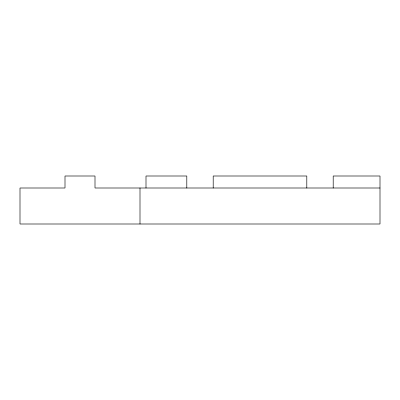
<?xml version="1.0" encoding="UTF-8"?>
<svg xmlns="http://www.w3.org/2000/svg" width="400" height="400" viewBox="0 0 400 400"><rect width="100%" height="100%" fill="white"/><g stroke="black" fill="none" stroke-linecap="round" stroke-linejoin="round"><path stroke-width="0.6" d="M380 188L95 188L95 176L65 176L65 188L20 188L20 224L380 224L380 176L333.2 176L333.2 188M306.8 188L306.8 176L213.2 176L213.2 188M186.8 188L186.8 176L146 176L146 188M140 188L140 224"/></g></svg>
